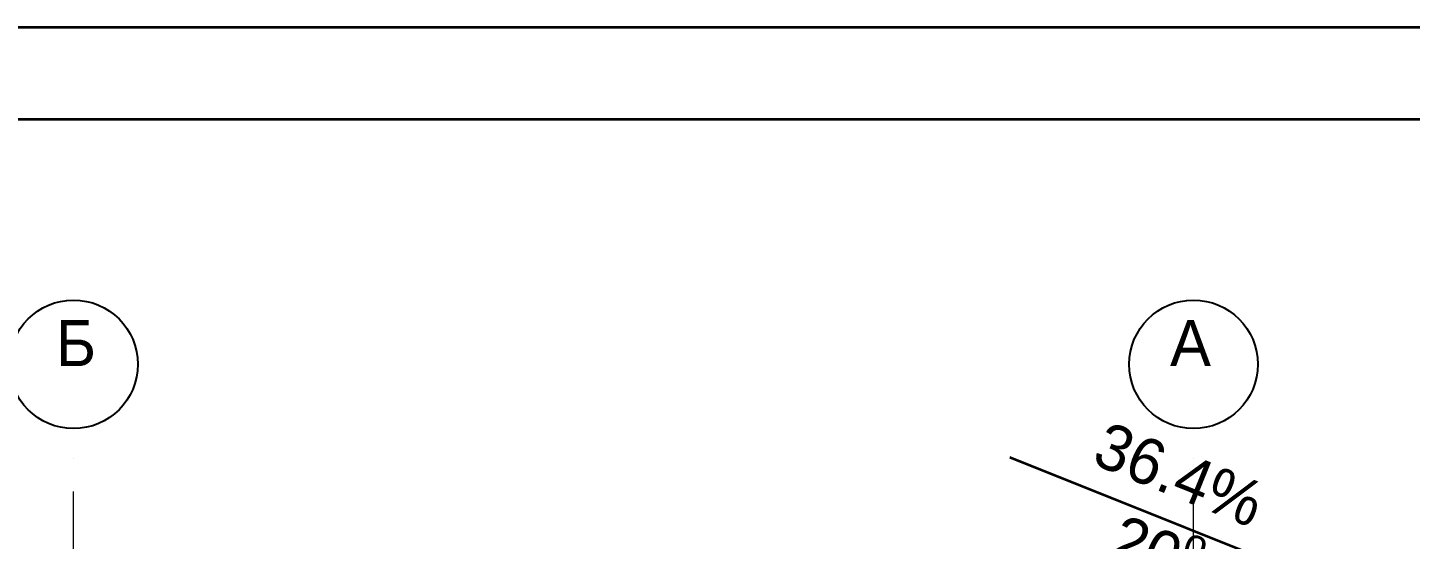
# Model space of a CAD drawing. Extents: x 1230 to 300706, y -1407 to 36108.
# Drawn here: x 225535 to 229301, y 15683 to 17075 of the extents above; entities that cross this region are included whole.
import ezdxf

# ---------------------------------------------------------------- set-up
doc = ezdxf.new("R2010")
doc.units = 0
doc.header["$LTSCALE"] = 5
doc.header["$MEASUREMENT"] = 0
doc.linetypes.add('- Осеви линии', pattern=[670.277762, 317.5, -176.388889, 0, -176.388874])
for name, color, linetype, lineweight in [('1', 255, 'Continuous', 13), ('4', 43, 'Continuous', 20), ('41', 7, 'Continuous', 35), ('46', 9, 'Continuous', 35), ('7', 7, 'Continuous', 25)]:
    doc.layers.add(name, color=color, linetype=linetype, lineweight=lineweight)
doc.styles.add('GENERATED_STYLE_4', font='arial.ttf')
doc.styles.add('GENERATED_STYLE_6', font='Cambria Math.ttf')

msp = doc.modelspace()

# ---------------------------------------------------------------- linework, layer by layer
at = {"layer": '4', "linetype": '- Осеви линии', "lineweight": 20, "ltscale": 0.1}
for p, q in [((225660.2, 14984), (225660.2, 15984)), ((228710.2, 14984), (228710.2, 15984))]:
    msp.add_line(p, q, dxfattribs=at)
at = {"layer": '41', "color": 7, "linetype": 'Continuous', "lineweight": 35, "ltscale": 0.1, "flags": 128}
for points in [[(234685, 17075.4), (213685, 17075.4), (213685, 2225.4), (234685, 2225.4)], [(234435, 16825.4), (214935, 16825.4), (214935, 2475.4), (234435, 2475.4)]]:
    msp.add_lwpolyline(points, close=True, dxfattribs=at)
at = {"layer": '41', "color": 250, "linetype": 'Continuous', "lineweight": 35, "ltscale": 0.1, "true_color": 0x2a2a2a, "flags": 128}
msp.add_lwpolyline([(228209.5, 15906.4), (229171, 15521.4)], dxfattribs=at)
at = {"layer": '7', "linetype": 'Continuous', "lineweight": 25}
for centre in [(225660.2, 16159), (228710.2, 16159)]:
    msp.add_circle(centre, 175, dxfattribs=at)

# ---------------------------------------------------------------- texts
at = {"layer": '1', "linetype": 'Continuous', "lineweight": 13, "char_height": 125, "attachment_point": 1, "style": 'GENERATED_STYLE_6'}
for s, insert in [('\\A1;{\\pql;\\pt0;\\fCentury Gothic|b0|i0|c0|p34;Б}', (225612.1, 16279.2)), ('\\A1;{\\pql;\\pt0;\\fCentury Gothic|b0|i0|c0|p34;А}', (228646.2, 16279.2))]:
    msp.add_mtext(s, dxfattribs=dict(at, insert=insert))
at = {"layer": '46', "color": 254, "linetype": 'Continuous', "lineweight": 35, "char_height": 125, "attachment_point": 5, "style": 'GENERATED_STYLE_4'}
for s, insert, rotation in [('\\A1;{\\pqc;\\fCentury Gothic|b0|i0|c204|p34;36.4%}', (228671.6, 15858.5), 337.9692), ('\\A1;{\\pqc;\\fCentury Gothic|b0|i0|c204|p34;20\\fCentury Gothic|b0|i0|c204|p34;\\A1{\\H.66x;\\Sо^  ;}}', (228610.7, 15649.8), 338.8219)]:
    msp.add_mtext(s, dxfattribs=dict(at, insert=insert, rotation=rotation))

doc.saveas('drawing.dxf')
